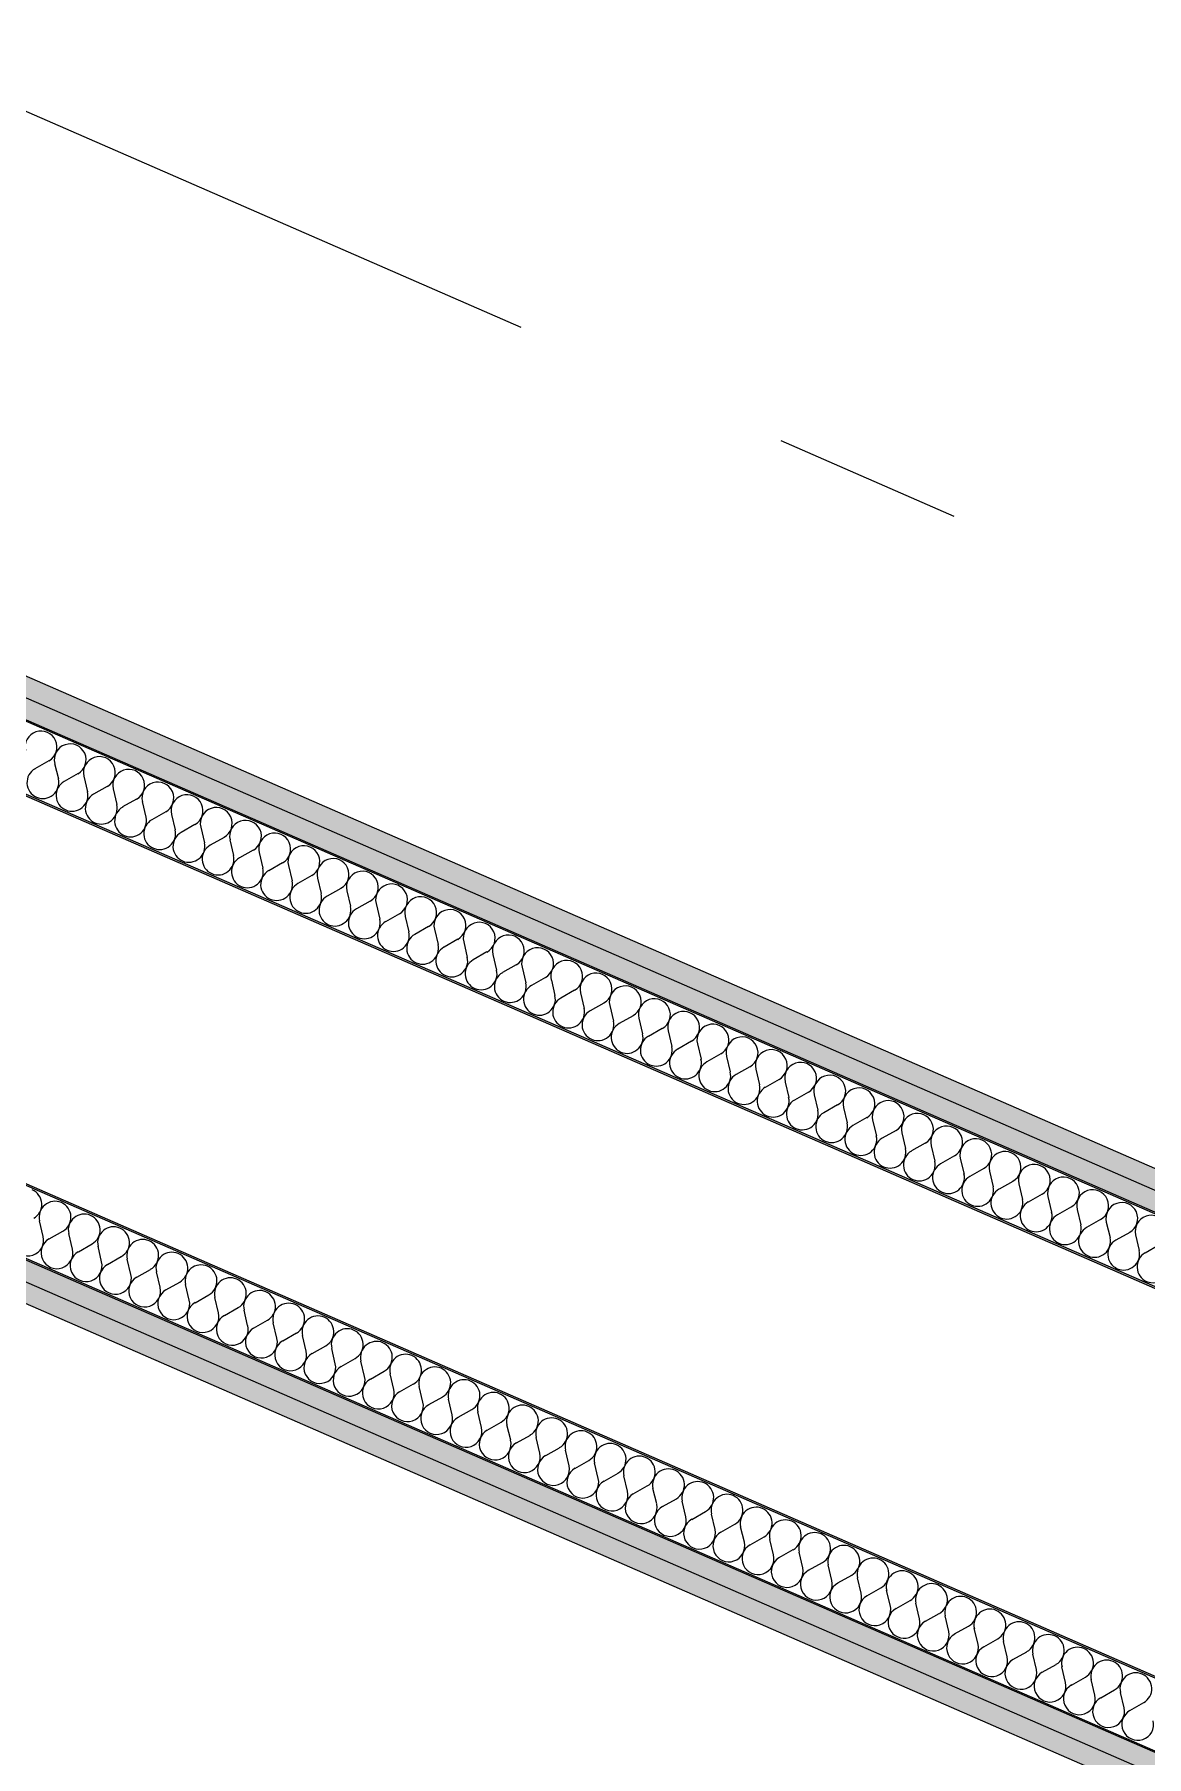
# Model space of a CAD drawing. Header units: millimetres. Extents: x -50172 to 90294, y -80883 to 956680.
# Drawn here: x -41178 to -40347, y -62159 to -60873 of the extents above; entities that cross this region are included whole.
import ezdxf
from ezdxf.enums import TextEntityAlignment as Align

# ---------------------------------------------------------------- set-up
doc = ezdxf.new("R2010")
doc.units = ezdxf.units.MM
doc.header["$MEASUREMENT"] = 0
doc.linetypes.add('Dashed', pattern=[564.444447, 282.222223, -282.222223])
doc.linetypes.add('Double Dashed', pattern=[1093.611073, 529.166651, -211.666656, 141.111112, -211.666656])
for name, color, linetype in [('A-25-M_Wall_Int', 7, 'Continuous'), ('New_A-15-MG_Structural_Grid_Phase_2', 7, 'Continuous'), ('New_A-25-M_Wall_Int', 7, 'Continuous')]:
    doc.layers.add(name, color=color, linetype=linetype)
for name, color, linetype, lineweight in [('A-25-M_Wall_Int_Pen_No__1', 7, 'Continuous', 13), ('A-25-M_Wall_Int_Pen_No__150', 7, 'Continuous', 0), ('New_A-25-M_Wall_Int_Pen_No__1', 7, 'Continuous', 13), ('New_A-25-M_Wall_Int_Pen_No__150', 7, 'Continuous', 0), ('New_A-95-P_Drawing_Pen_No__1', 7, 'Continuous', 13), ('New_A-95-P_Drawing_Pen_No__191', 7, 'Continuous', 5)]:
    doc.layers.add(name, color=color, linetype=linetype, lineweight=lineweight)
for name, color, linetype, lineweight, true_color in [('A-25-M_Wall_Int_Pen_No__107', 7, 'Continuous', 15, 0xa6a6a6), ('A-25-M_Wall_Int_Pen_No__81', 7, 'Continuous', 20, 0x6a6a6a), ('New_A-15-MG_Structural_Grid_Phase_2_Pen_No__222', 7, 'Continuous', 13, 0x65af33), ('New_A-25-M_Wall_Int_Pen_No__107', 7, 'Continuous', 15, 0xa6a6a6), ('New_A-25-M_Wall_Int_Pen_No__81', 7, 'Continuous', 20, 0x6a6a6a)]:
    doc.layers.add(name, color=color, linetype=linetype, lineweight=lineweight, true_color=true_color)
doc.styles.add('GENERATED_STYLE_4', font='')
doc.styles.get('GENERATED_STYLE_4').set_extended_font_data('Swis721 BT')

# ---------------------------------------------------------------- blocks, each defined once
blk = doc.blocks.new('*X535')
at = {"layer": 'New_A-25-M_Wall_Int_Pen_No__150', "linetype": 'Continuous'}
for p, q in [((-41167.5, -61415.5), (-41177.9, -61421.4)), ((-41163.2, -61417.4), (-41160.4, -61429)), ((-41145.7, -61425), (-41156.1, -61430.9)), ((-41141.3, -61426.9), (-41138.6, -61438.5)), ((-41123.9, -61434.5), (-41134.2, -61440.4)), ((-41119.5, -61436.4), (-41116.8, -61448)), ((-41102.1, -61444), (-41112.4, -61449.9)), ((-41097.7, -61445.9), (-41095, -61457.5)), ((-41080.2, -61453.6), (-41090.6, -61459.4)), ((-41075.9, -61455.5), (-41073.1, -61467)), ((-41058.4, -61463.1), (-41068.8, -61468.9)), ((-41054, -61465), (-41051.3, -61476.6)), ((-41036.6, -61472.6), (-41046.9, -61478.5)), ((-41032.2, -61474.5), (-41029.5, -61486.1)), ((-41014.8, -61482.1), (-41025.1, -61488)), ((-41010.4, -61484), (-41007.7, -61495.6)), ((-40992.9, -61491.6), (-41003.3, -61497.5)), ((-40988.6, -61493.5), (-40985.8, -61505.1)), ((-40971.1, -61501.1), (-40981.5, -61507)), ((-40966.7, -61503), (-40964, -61514.6)), ((-40949.3, -61510.7), (-40959.6, -61516.5)), ((-40944.9, -61512.6), (-40942.2, -61524.1)), ((-40927.5, -61520.2), (-40937.8, -61526)), ((-40923.1, -61522.1), (-40920.3, -61533.7)), ((-40905.6, -61529.7), (-40916, -61535.6)), ((-40901.3, -61531.6), (-40898.5, -61543.2)), ((-40883.8, -61539.2), (-40894.2, -61545.1)), ((-40879.4, -61541.1), (-40876.7, -61552.7)), ((-40862, -61548.7), (-40872.3, -61554.6)), ((-40857.6, -61550.6), (-40854.9, -61562.2)), ((-40840.2, -61558.2), (-40850.5, -61564.1)), ((-40835.8, -61560.1), (-40833, -61571.7)), ((-40818.3, -61567.7), (-40828.7, -61573.6)), ((-40814, -61569.6), (-40811.2, -61581.2)), ((-40796.5, -61577.3), (-40806.9, -61583.1)), ((-40792.1, -61579.2), (-40789.4, -61590.7)), ((-40774.7, -61586.8), (-40785, -61592.6)), ((-40770.3, -61588.7), (-40767.6, -61600.3)), ((-40752.9, -61596.3), (-40763.2, -61602.2)), ((-40748.5, -61598.2), (-40745.7, -61609.8)), ((-40731, -61605.8), (-40741.4, -61611.7)), ((-40726.7, -61607.7), (-40723.9, -61619.3)), ((-40709.2, -61615.3), (-40719.6, -61621.2)), ((-40704.8, -61617.2), (-40702.1, -61628.8)), ((-40687.4, -61624.8), (-40697.7, -61630.7)), ((-40683, -61626.7), (-40680.3, -61638.3)), ((-40665.5, -61634.3), (-40675.9, -61640.2)), ((-40661.2, -61636.3), (-40658.4, -61647.8)), ((-40643.7, -61643.9), (-40654.1, -61649.7)), ((-40639.4, -61645.8), (-40636.6, -61657.4)), ((-40621.9, -61653.4), (-40632.3, -61659.3)), ((-40617.5, -61655.3), (-40614.8, -61666.9)), ((-40600.1, -61662.9), (-40610.4, -61668.8)), ((-40595.7, -61664.8), (-40593, -61676.4)), ((-40578.2, -61672.4), (-40588.6, -61678.3)), ((-40573.9, -61674.3), (-40571.1, -61685.9)), ((-40556.4, -61681.9), (-40566.8, -61687.8)), ((-40552.1, -61683.8), (-40549.3, -61695.4)), ((-40534.6, -61691.4), (-40544.9, -61697.3)), ((-40530.2, -61693.3), (-40527.5, -61704.9)), ((-40512.8, -61701), (-40523.1, -61706.8)), ((-40508.4, -61702.9), (-40505.7, -61714.4)), ((-40490.9, -61710.5), (-40501.3, -61716.3)), ((-40486.6, -61712.4), (-40483.8, -61724)), ((-40469.1, -61720), (-40479.5, -61725.9)), ((-40464.8, -61721.9), (-40462, -61733.5)), ((-40447.3, -61729.5), (-40457.6, -61735.4)), ((-40442.9, -61731.4), (-40440.2, -61743)), ((-40425.5, -61739), (-40435.8, -61744.9)), ((-40421.1, -61740.9), (-40418.4, -61752.5)), ((-40403.6, -61748.5), (-40414, -61754.4)), ((-40399.3, -61750.4), (-40396.5, -61762)), ((-40381.8, -61758), (-40392.2, -61763.9)), ((-40377.5, -61760), (-40374.7, -61771.5)), ((-40360, -61767.6), (-40370.3, -61773.4)), ((-40355.6, -61769.5), (-40352.9, -61781.1)), ((-40338.2, -61777.1), (-40348.5, -61783))]:
    blk.add_line(p, q, dxfattribs=at)
for centre, start, end in [((-41173.4, -61405.1), 299.5743, 193.3141), ((-41151.6, -61414.7), 299.5743, 193.3141), ((-41129.8, -61424.2), 299.5743, 193.3141), ((-41172, -61431.7), 119.5743, 246.4442), ((-41172, -61431.7), 246.4442, 13.3141), ((-41150.2, -61441.2), 119.5743, 246.4442), ((-41107.9, -61433.7), 299.5743, 193.3141), ((-41086.1, -61443.2), 299.5743, 193.3141), ((-41150.2, -61441.2), 246.4442, 13.3141), ((-41128.4, -61450.8), 119.5743, 246.4442), ((-41064.3, -61452.7), 299.5743, 193.3141), ((-41128.4, -61450.8), 246.4442, 13.3141), ((-41106.5, -61460.3), 119.5743, 246.4442), ((-41106.5, -61460.3), 246.4442, 13.3141), ((-41042.5, -61462.2), 299.5743, 193.3141), ((-41084.7, -61469.8), 119.5743, 246.4442), ((-41084.7, -61469.8), 246.4442, 13.3141), ((-41062.9, -61479.3), 119.5743, 246.4442), ((-41020.6, -61471.8), 299.5743, 193.3141), ((-40998.8, -61481.3), 299.5743, 193.3141), ((-41062.9, -61479.3), 246.4442, 13.3141), ((-41041.1, -61488.8), 119.5743, 246.4442), ((-40977, -61490.8), 299.5743, 193.3141), ((-41041.1, -61488.8), 246.4442, 13.3141), ((-41019.2, -61498.3), 119.5743, 246.4442), ((-41019.2, -61498.3), 246.4442, 13.3141), ((-40997.4, -61507.8), 119.5743, 246.4442), ((-40955.2, -61500.3), 299.5743, 193.3141), ((-40997.4, -61507.8), 246.4442, 13.3141), ((-40975.6, -61517.4), 119.5743, 246.4442), ((-40933.3, -61509.8), 299.5743, 193.3141), ((-40911.5, -61519.3), 299.5743, 193.3141), ((-40975.6, -61517.4), 246.4442, 13.3141), ((-40953.8, -61526.9), 119.5743, 246.4442), ((-40889.7, -61528.8), 299.5743, 193.3141), ((-40953.8, -61526.9), 246.4442, 13.3141), ((-40931.9, -61536.4), 119.5743, 246.4442), ((-40931.9, -61536.4), 246.4442, 13.3141), ((-40910.1, -61545.9), 119.5743, 246.4442), ((-40867.9, -61538.4), 299.5743, 193.3141), ((-40846, -61547.9), 299.5743, 193.3141), ((-40910.1, -61545.9), 246.4442, 13.3141), ((-40888.3, -61555.4), 119.5743, 246.4442), ((-40824.2, -61557.4), 299.5743, 193.3141), ((-40888.3, -61555.4), 246.4442, 13.3141), ((-40866.5, -61564.9), 119.5743, 246.4442), ((-40802.4, -61566.9), 299.5743, 193.3141), ((-40866.5, -61564.9), 246.4442, 13.3141), ((-40844.6, -61574.5), 119.5743, 246.4442), ((-40844.6, -61574.5), 246.4442, 13.3141), ((-40822.8, -61584), 119.5743, 246.4442), ((-40780.6, -61576.4), 299.5743, 193.3141), ((-40758.7, -61585.9), 299.5743, 193.3141), ((-40822.8, -61584), 246.4442, 13.3141), ((-40801, -61593.5), 119.5743, 246.4442), ((-40736.9, -61595.4), 299.5743, 193.3141), ((-40801, -61593.5), 246.4442, 13.3141), ((-40779.2, -61603), 119.5743, 246.4442), ((-40779.2, -61603), 246.4442, 13.3141), ((-40715.1, -61605), 299.5743, 193.3141), ((-40757.3, -61612.5), 119.5743, 246.4442), ((-40757.3, -61612.5), 246.4442, 13.3141), ((-40735.5, -61622), 119.5743, 246.4442), ((-40693.3, -61614.5), 299.5743, 193.3141), ((-40671.4, -61624), 299.5743, 193.3141), ((-40735.5, -61622), 246.4442, 13.3141), ((-40713.7, -61631.5), 119.5743, 246.4442), ((-40649.6, -61633.5), 299.5743, 193.3141), ((-40713.7, -61631.5), 246.4442, 13.3141), ((-40691.9, -61641.1), 119.5743, 246.4442), ((-40691.9, -61641.1), 246.4442, 13.3141), ((-40627.8, -61643), 299.5743, 193.3141), ((-40670, -61650.6), 119.5743, 246.4442), ((-40670, -61650.6), 246.4442, 13.3141), ((-40648.2, -61660.1), 119.5743, 246.4442), ((-40605.9, -61652.5), 299.5743, 193.3141), ((-40584.1, -61662.1), 299.5743, 193.3141), ((-40648.2, -61660.1), 246.4442, 13.3141), ((-40626.4, -61669.6), 119.5743, 246.4442), ((-40562.3, -61671.6), 299.5743, 193.3141), ((-40626.4, -61669.6), 246.4442, 13.3141), ((-40604.6, -61679.1), 119.5743, 246.4442), ((-40604.6, -61679.1), 246.4442, 13.3141), ((-40540.5, -61681.1), 299.5743, 193.3141), ((-40582.7, -61688.6), 119.5743, 246.4442), ((-40582.7, -61688.6), 246.4442, 13.3141), ((-40560.9, -61698.2), 119.5743, 246.4442), ((-40518.6, -61690.6), 299.5743, 193.3141), ((-40496.8, -61700.1), 299.5743, 193.3141), ((-40560.9, -61698.2), 246.4442, 13.3141), ((-40539.1, -61707.7), 119.5743, 246.4442), ((-40475, -61709.6), 299.5743, 193.3141), ((-40539.1, -61707.7), 246.4442, 13.3141), ((-40517.2, -61717.2), 119.5743, 246.4442), ((-40517.2, -61717.2), 246.4442, 13.3141), ((-40495.4, -61726.7), 119.5743, 246.4442), ((-40453.2, -61719.1), 299.5743, 193.3141), ((-40495.4, -61726.7), 246.4442, 13.3141), ((-40473.6, -61736.2), 119.5743, 246.4442), ((-40431.3, -61728.7), 299.5743, 193.3141), ((-40409.5, -61738.2), 299.5743, 193.3141), ((-40473.6, -61736.2), 246.4442, 13.3141), ((-40451.8, -61745.7), 119.5743, 246.4442), ((-40387.7, -61747.7), 299.5743, 193.3141), ((-40451.8, -61745.7), 246.4442, 13.3141), ((-40429.9, -61755.2), 119.5743, 246.4442), ((-40429.9, -61755.2), 246.4442, 13.3141), ((-40408.1, -61764.8), 119.5743, 246.4442), ((-40365.9, -61757.2), 299.5743, 193.3141), ((-40344, -61766.7), 299.5743, 193.3141), ((-40408.1, -61764.8), 246.4442, 13.3141), ((-40386.3, -61774.3), 119.5743, 246.4442), ((-40386.3, -61774.3), 246.4442, 13.3141), ((-40364.5, -61783.8), 119.5743, 246.4442), ((-40364.5, -61783.8), 246.4442, 13.3141), ((-40342.6, -61793.3), 119.5743, 246.4442), ((-40342.6, -61793.3), 246.4442, 13.3141)]:
    blk.add_arc(centre, 11.9, start, end, dxfattribs=at)
blk = doc.blocks.new('Wall_151_1', base_point=(-38372.8, -62578))
at = {"layer": 'New_A-25-M_Wall_Int_Pen_No__107', "linetype": 'Continuous'}
for points in [[(-38699.1, -62435.8), (-45047.7, -59668), (-45053.7, -59681.7), (-38705.1, -62449.5)], [(-38705.1, -62449.5), (-45053.7, -59681.7), (-45059.7, -59695.5), (-38711.1, -62463.3)]]:
    blk.add_hatch(color=256, dxfattribs=at).paths.add_polyline_path(points)
at = {"layer": 'New_A-25-M_Wall_Int_Pen_No__81', "linetype": 'Continuous', "lineweight": 0, "true_color": 0x353535}
for points in [[(-38711.1, -62463.3), (-45059.7, -59695.5), (-45060.1, -59696.4), (-38711.5, -62464.2)], [(-44550.3, -59974.3), (-38731.9, -62510.9), (-38731.5, -62510), (-44549.9, -59973.3)]]:
    blk.add_hatch(color=250, dxfattribs=at).paths.add_polyline_path(points)
at = {"layer": 'New_A-25-M_Wall_Int_Pen_No__1', "linetype": 'Continuous'}
for p, q in [((-38705.1, -62449.5), (-45053.7, -59681.7)), ((-38711.5, -62464.2), (-45060.1, -59696.4)), ((-38711.1, -62463.3), (-45059.7, -59695.5)), ((-38731.5, -62510), (-44549.9, -59973.3))]:
    blk.add_line(p, q, dxfattribs=at)
at = {"layer": 'New_A-25-M_Wall_Int_Pen_No__1', "linetype": 'Continuous', "flags": 128}
for points in [[(-38699.1, -62435.8), (-45047.7, -59668)], [(-44550.3, -59974.3), (-38731.9, -62510.9)]]:
    blk.add_lwpolyline(points, dxfattribs=at)
at = {"layer": 'New_A-25-M_Wall_Int', "color": 250, "lineweight": 50, "true_color": 0x2a2a2a}
blk.add_blockref('*X535', (0, 0), dxfattribs=at)
blk = doc.blocks.new('*X687')
at = {"layer": 'A-25-M_Wall_Int_Pen_No__150', "linetype": 'Continuous'}
for p, q in [((-41171.7, -61770.6), (-41174.5, -61759)), ((-41167.4, -61772.5), (-41157, -61766.6)), ((-41149.9, -61780.1), (-41152.7, -61768.5)), ((-41145.5, -61782), (-41135.2, -61776.1)), ((-41128.1, -61789.6), (-41130.8, -61778)), ((-41123.7, -61791.5), (-41113.4, -61785.6)), ((-41106.3, -61799.1), (-41109, -61787.5)), ((-41101.9, -61801), (-41091.5, -61795.2)), ((-41084.4, -61808.6), (-41087.2, -61797.1)), ((-41080.1, -61810.6), (-41069.7, -61804.7)), ((-41062.6, -61818.2), (-41065.4, -61806.6)), ((-41058.2, -61820.1), (-41047.9, -61814.2)), ((-41040.8, -61827.7), (-41043.5, -61816.1)), ((-41036.4, -61829.6), (-41026.1, -61823.7)), ((-41019, -61837.2), (-41021.7, -61825.6)), ((-41014.6, -61839.1), (-41004.2, -61833.2)), ((-40997.1, -61846.7), (-40999.9, -61835.1)), ((-40992.8, -61848.6), (-40982.4, -61842.7)), ((-40975.3, -61856.2), (-40978.1, -61844.6)), ((-40970.9, -61858.1), (-40960.6, -61852.3)), ((-40953.5, -61865.7), (-40956.2, -61854.2)), ((-40949.1, -61867.7), (-40938.8, -61861.8)), ((-40931.7, -61875.3), (-40934.4, -61863.7)), ((-40927.3, -61877.2), (-40916.9, -61871.3)), ((-40909.8, -61884.8), (-40912.6, -61873.2)), ((-40905.5, -61886.7), (-40895.1, -61880.8)), ((-40888, -61894.3), (-40890.8, -61882.7)), ((-40883.6, -61896.2), (-40873.3, -61890.3)), ((-40866.2, -61903.8), (-40868.9, -61892.2)), ((-40861.8, -61905.7), (-40851.5, -61899.8)), ((-40844.4, -61913.3), (-40847.1, -61901.7)), ((-40840, -61915.2), (-40829.6, -61909.4)), ((-40822.5, -61922.8), (-40825.3, -61911.3)), ((-40818.2, -61924.8), (-40807.8, -61918.9)), ((-40800.7, -61932.4), (-40803.5, -61920.8)), ((-40796.3, -61934.3), (-40786, -61928.4)), ((-40778.9, -61941.9), (-40781.6, -61930.3)), ((-40774.5, -61943.8), (-40764.2, -61937.9)), ((-40757.1, -61951.4), (-40759.8, -61939.8)), ((-40752.7, -61953.3), (-40742.3, -61947.4)), ((-40735.2, -61960.9), (-40738, -61949.3)), ((-40730.9, -61962.8), (-40720.5, -61956.9)), ((-40713.4, -61970.4), (-40716.2, -61958.8)), ((-40709.1, -61972.3), (-40698.7, -61966.5)), ((-40691.6, -61979.9), (-40694.3, -61968.4)), ((-40687.2, -61981.9), (-40676.9, -61976)), ((-40669.8, -61989.5), (-40672.5, -61977.9)), ((-40665.4, -61991.4), (-40655, -61985.5)), ((-40647.9, -61999), (-40650.7, -61987.4)), ((-40643.6, -62000.9), (-40633.2, -61995)), ((-40626.1, -62008.5), (-40628.9, -61996.9)), ((-40621.8, -62010.4), (-40611.4, -62004.5)), ((-40604.3, -62018), (-40607, -62006.4)), ((-40599.9, -62019.9), (-40589.6, -62014)), ((-40582.5, -62027.5), (-40585.2, -62015.9)), ((-40578.1, -62029.4), (-40567.7, -62023.6)), ((-40560.6, -62037), (-40563.4, -62025.5)), ((-40556.3, -62039), (-40545.9, -62033.1)), ((-40538.8, -62046.6), (-40541.6, -62035)), ((-40534.5, -62048.5), (-40524.1, -62042.6)), ((-40517, -62056.1), (-40519.7, -62044.5)), ((-40512.6, -62058), (-40502.3, -62052.1)), ((-40495.2, -62065.6), (-40497.9, -62054)), ((-40490.8, -62067.5), (-40480.4, -62061.6)), ((-40473.3, -62075.1), (-40476.1, -62063.5)), ((-40469, -62077), (-40458.6, -62071.1)), ((-40451.5, -62084.6), (-40454.3, -62073)), ((-40447.2, -62086.5), (-40436.8, -62080.7)), ((-40429.7, -62094.1), (-40432.4, -62082.6)), ((-40425.3, -62096.1), (-40415, -62090.2)), ((-40407.9, -62103.7), (-40410.6, -62092.1)), ((-40403.5, -62105.6), (-40393.1, -62099.7)), ((-40386, -62113.2), (-40388.8, -62101.6)), ((-40381.7, -62115.1), (-40371.3, -62109.2)), ((-40364.2, -62122.7), (-40367, -62111.1)), ((-40359.9, -62124.6), (-40349.5, -62118.7))]:
    blk.add_line(p, q, dxfattribs=at)
for centre, start, end in [((-41184.7, -61746.7), 299.5705, 66.4404), ((-41162.9, -61756.3), 66.4404, 193.3103), ((-41162.9, -61756.3), 299.5705, 66.4404), ((-41141.1, -61765.8), 66.4404, 193.3103), ((-41141.1, -61765.8), 299.5705, 66.4404), ((-41183.3, -61773.3), 119.5705, 13.3103), ((-41119.2, -61775.3), 66.4404, 193.3103), ((-41119.2, -61775.3), 299.5705, 66.4404), ((-41161.5, -61782.8), 119.5705, 13.3103), ((-41097.4, -61784.8), 66.4404, 193.3103), ((-41097.4, -61784.8), 299.5705, 66.4404), ((-41139.7, -61792.4), 119.5705, 13.3103), ((-41117.8, -61801.9), 119.5705, 13.3103), ((-41075.6, -61794.3), 66.4404, 193.3103), ((-41075.6, -61794.3), 299.5705, 66.4404), ((-41053.8, -61803.8), 66.4404, 193.3103), ((-41053.8, -61803.8), 299.5705, 66.4404), ((-41096, -61811.4), 119.5705, 13.3103), ((-41031.9, -61813.4), 66.4404, 193.3103), ((-41031.9, -61813.4), 299.5705, 66.4404), ((-41074.2, -61820.9), 119.5705, 13.3103), ((-41010.1, -61822.9), 66.4404, 193.3103), ((-41010.1, -61822.9), 299.5705, 66.4404), ((-41052.4, -61830.4), 119.5705, 13.3103), ((-41030.5, -61839.9), 119.5705, 13.3103), ((-40988.3, -61832.4), 66.4404, 193.3103), ((-40988.3, -61832.4), 299.5705, 66.4404), ((-40966.5, -61841.9), 66.4404, 193.3103), ((-40966.5, -61841.9), 299.5705, 66.4404), ((-41008.7, -61849.5), 119.5705, 13.3103), ((-40944.6, -61851.4), 66.4404, 193.3103), ((-40944.6, -61851.4), 299.5705, 66.4404), ((-40986.9, -61859), 119.5705, 13.3103), ((-40922.8, -61860.9), 66.4404, 193.3103), ((-40922.8, -61860.9), 299.5705, 66.4404), ((-40965.1, -61868.5), 119.5705, 13.3103), ((-40943.2, -61878), 119.5705, 13.3103), ((-40901, -61870.5), 66.4404, 193.3103), ((-40901, -61870.5), 299.5705, 66.4404), ((-40879.2, -61880), 66.4404, 193.3103), ((-40879.2, -61880), 299.5705, 66.4404), ((-40921.4, -61887.5), 119.5705, 13.3103), ((-40857.3, -61889.5), 66.4404, 193.3103), ((-40857.3, -61889.5), 299.5705, 66.4404), ((-40899.6, -61897), 119.5705, 13.3103), ((-40877.8, -61906.6), 119.5705, 13.3103), ((-40835.5, -61899), 66.4404, 193.3103), ((-40835.5, -61899), 299.5705, 66.4404), ((-40855.9, -61916.1), 119.5705, 13.3103), ((-40813.7, -61908.5), 66.4404, 193.3103), ((-40813.7, -61908.5), 299.5705, 66.4404), ((-40791.9, -61918), 66.4404, 193.3103), ((-40791.9, -61918), 299.5705, 66.4404), ((-40834.1, -61925.6), 119.5705, 13.3103), ((-40770, -61927.6), 66.4404, 193.3103), ((-40770, -61927.6), 299.5705, 66.4404), ((-40812.3, -61935.1), 119.5705, 13.3103), ((-40790.5, -61944.6), 119.5705, 13.3103), ((-40748.2, -61937.1), 66.4404, 193.3103), ((-40748.2, -61937.1), 299.5705, 66.4404), ((-40726.4, -61946.6), 66.4404, 193.3103), ((-40768.6, -61954.1), 119.5705, 13.3103), ((-40726.4, -61946.6), 299.5705, 66.4404), ((-40704.6, -61956.1), 66.4404, 193.3103), ((-40704.6, -61956.1), 299.5705, 66.4404), ((-40746.8, -61963.7), 119.5705, 13.3103), ((-40682.7, -61965.6), 66.4404, 193.3103), ((-40682.7, -61965.6), 299.5705, 66.4404), ((-40725, -61973.2), 119.5705, 13.3103), ((-40703.2, -61982.7), 119.5705, 13.3103), ((-40660.9, -61975.1), 66.4404, 193.3103), ((-40660.9, -61975.1), 299.5705, 66.4404), ((-40639.1, -61984.7), 66.4404, 193.3103), ((-40681.4, -61992.2), 119.5705, 13.3103), ((-40639.1, -61984.7), 299.5705, 66.4404), ((-40617.3, -61994.2), 66.4404, 193.3103), ((-40617.3, -61994.2), 299.5705, 66.4404), ((-40659.5, -62001.7), 119.5705, 13.3103), ((-40595.4, -62003.7), 66.4404, 193.3103), ((-40595.4, -62003.7), 299.5705, 66.4404), ((-40637.7, -62011.2), 119.5705, 13.3103), ((-40615.9, -62020.8), 119.5705, 13.3103), ((-40573.6, -62013.2), 66.4404, 193.3103), ((-40573.6, -62013.2), 299.5705, 66.4404), ((-40551.8, -62022.7), 66.4404, 193.3103), ((-40551.8, -62022.7), 299.5705, 66.4404), ((-40594.1, -62030.3), 119.5705, 13.3103), ((-40530, -62032.2), 66.4404, 193.3103), ((-40530, -62032.2), 299.5705, 66.4404), ((-40572.2, -62039.8), 119.5705, 13.3103), ((-40508.1, -62041.8), 66.4404, 193.3103), ((-40508.1, -62041.8), 299.5705, 66.4404), ((-40550.4, -62049.3), 119.5705, 13.3103), ((-40528.6, -62058.8), 119.5705, 13.3103), ((-40486.3, -62051.3), 66.4404, 193.3103), ((-40486.3, -62051.3), 299.5705, 66.4404), ((-40464.5, -62060.8), 66.4404, 193.3103), ((-40464.5, -62060.8), 299.5705, 66.4404), ((-40506.8, -62068.3), 119.5705, 13.3103), ((-40442.7, -62070.3), 66.4404, 193.3103), ((-40442.7, -62070.3), 299.5705, 66.4404), ((-40484.9, -62077.9), 119.5705, 13.3103), ((-40420.8, -62079.8), 66.4404, 193.3103), ((-40420.8, -62079.8), 299.5705, 66.4404), ((-40463.1, -62087.4), 119.5705, 13.3103), ((-40441.3, -62096.9), 119.5705, 13.3103), ((-40399, -62089.3), 66.4404, 193.3103), ((-40399, -62089.3), 299.5705, 66.4404), ((-40377.2, -62098.9), 66.4404, 193.3103), ((-40377.2, -62098.9), 299.5705, 66.4404), ((-40419.5, -62106.4), 119.5705, 13.3103), ((-40355.4, -62108.4), 66.4404, 193.3103), ((-40355.4, -62108.4), 299.5705, 66.4404), ((-40397.6, -62115.9), 119.5705, 13.3103), ((-40375.8, -62125.4), 119.5705, 13.3103), ((-40354, -62135), 119.5705, 13.3103)]:
    blk.add_arc(centre, 11.9, start, end, dxfattribs=at)
blk = doc.blocks.new('Wall_255_1', base_point=(-38544.6, -62972))
at = {"layer": 'A-25-M_Wall_Int_Pen_No__107', "linetype": 'Continuous'}
for points in [[(-41668.7, -61593.4), (-41668.6, -61593.5), (-38538.6, -62958.3), (-38532.6, -62944.5), (-41670.7, -61576.2, 0.000117)], [(-41650.7, -61617.6), (-38544.6, -62972), (-38538.6, -62958.3), (-41652.7, -61600.4, 0.000117)]]:
    blk.add_hatch(color=256, dxfattribs=at).paths.add_polyline_path(points)
at = {"layer": 'A-25-M_Wall_Int_Pen_No__81', "linetype": 'Continuous', "lineweight": 0, "true_color": 0x353535}
for points in [[(-41747.5, -61487.1), (-38512.2, -62897.8), (-38511.8, -62896.9), (-41747.6, -61485.9)], [(-41686.6, -61569.2), (-41686.5, -61569.3), (-38532.6, -62944.5), (-38532.2, -62943.6), (-41686.7, -61568.1)]]:
    blk.add_hatch(color=250, dxfattribs=at).paths.add_polyline_path(points)
at = {"layer": 'A-25-M_Wall_Int_Pen_No__1', "linetype": 'Continuous'}
for p, q in [((-41747.5, -61487.1), (-38512.2, -62897.8)), ((-41687.7, -61567.7), (-38532.2, -62943.6)), ((-41686.5, -61569.3), (-38532.6, -62944.5)), ((-41668.6, -61593.5), (-38538.6, -62958.3))]:
    blk.add_line(p, q, dxfattribs=at)
at = {"layer": 'A-25-M_Wall_Int_Pen_No__1', "linetype": 'Continuous', "flags": 128}
for points in [[(-38511.8, -62896.9), (-41748.7, -61485.4)], [(-41650.7, -61617.6), (-38544.6, -62972)]]:
    blk.add_lwpolyline(points, dxfattribs=at)
at = {"layer": 'A-25-M_Wall_Int', "color": 250, "lineweight": 50, "true_color": 0x2a2a2a}
blk.add_blockref('*X687', (0, 0), dxfattribs=at)
blk = doc.blocks.new('Standard grid marker_8')
at = {"layer": 'New_A-15-MG_Structural_Grid_Phase_2_Pen_No__222', "linetype": 'Double Dashed'}
blk.add_line((705.1, 0), (12883.5, 0), dxfattribs=at)
at = {"layer": 'New_A-15-MG_Structural_Grid_Phase_2_Pen_No__222', "style": 'GENERATED_STYLE_4'}
blk.add_attdef('AC_MarkerText_1', text='', height=350, rotation=360, dxfattribs=at).set_placement((-500, 43.4), align=Align.MIDDLE_CENTER)

msp = doc.modelspace()

# ---------------------------------------------------------------- linework, layer by layer
at = {"layer": 'New_A-95-P_Drawing_Pen_No__1', "linetype": 'Dashed'}
msp.add_line((-41499.9, -62018.6), (-38153.9, -63477.6), dxfattribs=at)
at = {"layer": 'New_A-95-P_Drawing_Pen_No__191', "linetype": 'Dashed'}
msp.add_line((-43403.1, -59546.9), (-38741.7, -61579.4), dxfattribs=at)

# ---------------------------------------------------------------- block references
at = {"layer": 'A-25-M_Wall_Int', "color": 250, "lineweight": 50, "true_color": 0x2a2a2a}
msp.add_blockref('Wall_255_1', (-38544.6, -62972), dxfattribs=at)
at = {"layer": 'New_A-15-MG_Structural_Grid_Phase_2', "color": 8, "linetype": 'Continuous', "lineweight": 15, "zscale": 1000, "rotation": 336.440411583993}
msp.add_blockref('Standard grid marker_8', (-47960.9, -57975.6), dxfattribs=at)
at = {"layer": 'New_A-25-M_Wall_Int', "color": 250, "lineweight": 50, "true_color": 0x2a2a2a}
msp.add_blockref('Wall_151_1', (-38372.8, -62578), dxfattribs=at)

doc.saveas('drawing.dxf')
